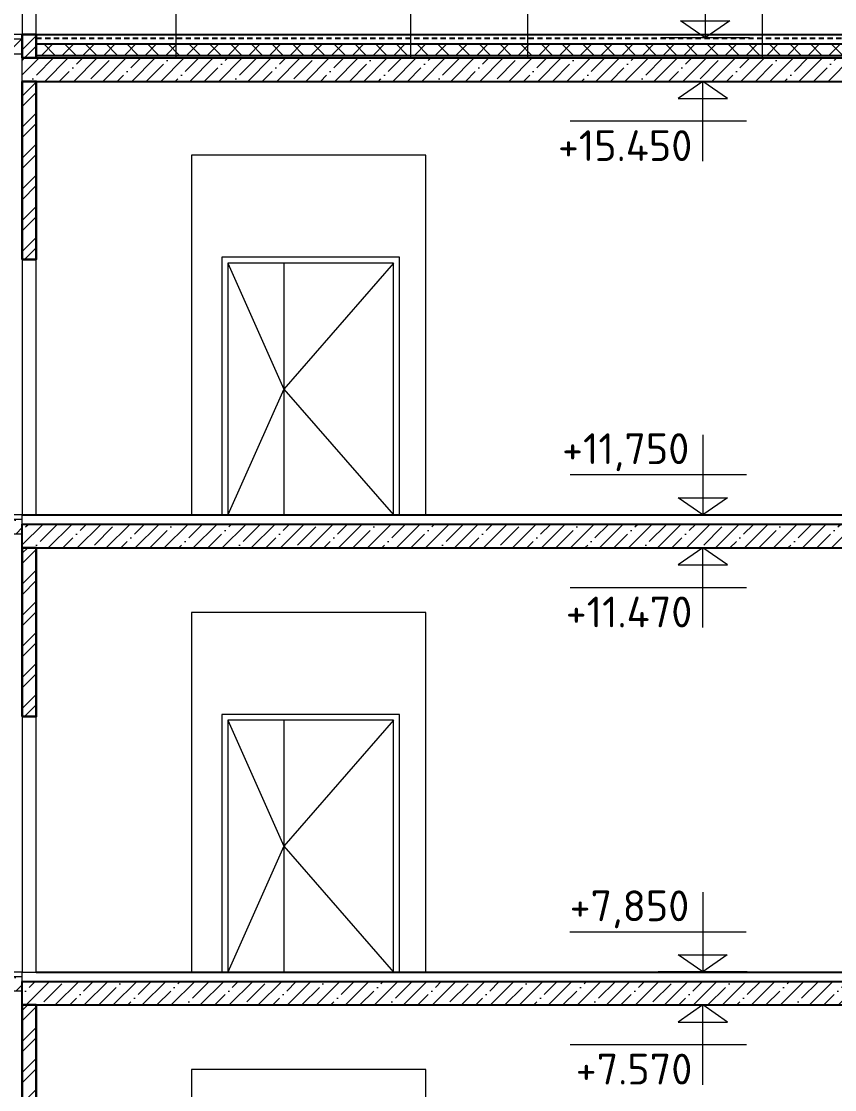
# Model space of a CAD drawing. Header units: millimetres. Extents: x -136099598 to 11807193, y 0 to 779331.
# Drawn here: x 763370 to 770308, y 295401 to 304515 of the extents above; entities that cross this region are included whole.
import ezdxf

# ---------------------------------------------------------------- set-up
doc = ezdxf.new("R2010")
doc.units = ezdxf.units.MM
doc.header["$MEASUREMENT"] = 0
doc.linetypes.add('ADSK_Невидимые', pattern=[5, 3, -2])
doc.layers.get('0').update_dxf_attribs({"color": 250, "lineweight": 9})
doc.layers.add('PDF _0', color=7, linetype='Continuous')
for name, color, linetype, lineweight in [('АР_Двери', 5, 'Continuous', 18), ('АР_Перегородки кирпич', 244, 'Continuous', 30), ('СТЕНЫ кирпич ЛИДЕР', 250, 'Continuous', 15), ('Штриховка', 7, 'Continuous', 5)]:
    doc.layers.add(name, color=color, linetype=linetype, lineweight=lineweight)
doc.styles.add('PDF ISOCPEUR', font='isocpeur.ttf')
pattern_1 = [(45, (79475.16, 6e-11), (-123.743687, 123.743687), []), (45, (79598.9, 6e-11), (-123.743687, 123.743687), [218.75, -43.75, 0, -43.75])]

# ---------------------------------------------------------------- blocks, each defined once
blk = doc.blocks.new('A$Cd8d14d9d')
at = {"ltscale": 150}
for p, q in [((0, 681.8), (0, 0)), ((-372.3, 340.9), (1132.1, 340.9)), ((-379.6, 0), (379.6, 0))]:
    blk.add_line(p, q, dxfattribs=at)
blk.add_lwpolyline([(0, 0), (210, 147), (-210, 147), (0, 0)], dxfattribs=at)
blk = doc.blocks.new('A$C23baf8b1')
at = {"layer": 'АР_Двери', "ltscale": 150}
blk.add_line((4068.6, -1333.5), (4068.6, -3482.5), dxfattribs=at)
for points in [[(3080.2, -1283.5), (4595.2, -1283.5), (4595.2, -3482.5), (3080.2, -3482.5)], [(3130.2, -1333.5), (4545.2, -1333.5), (4545.2, -3482.5), (3130.2, -3482.5)]]:
    blk.add_lwpolyline(points, close=True, dxfattribs=at)
for points in [[(3130.2, -1333.5), (4068.6, -2408), (3130.2, -3482.5)], [(4545.2, -1333.5), (4068.6, -2408), (4545.2, -3482.5)]]:
    blk.add_lwpolyline(points, dxfattribs=at)

msp = doc.modelspace()

# ---------------------------------------------------------------- hatches: boundary and pattern name
at = {"ltscale": 40, "true_color": 0x383e42}
h = msp.add_hatch(dxfattribs=at)
h.set_pattern_fill('ANSI32', color=250, scale=500, angle=360)
h.set_pattern_definition([(45, (297913.84, 9043.16), (-132.58252, 132.58252), []), (45, (298002.23, 9043.16), (-132.58252, 132.58252), [])])
h.paths.add_polyline_path([(763497.283, 304403.986), (763497.283, 304203.141), (763377.404, 304203.141), (763377.404, 304403.986)])
at = {"ltscale": 100, "transparency": 33554687}
h = msp.add_hatch(dxfattribs=at)
h.set_pattern_fill('ANSI35', color=0, scale=700)
h.set_pattern_definition([(45, (85249.13, 16530.24), (-123.743687, 123.743687), []), (45, (85372.87, 16530.24), (-123.743687, 123.743687), [218.75, -43.75, 0, -43.75])])
h.paths.add_polyline_path([(763377.401, 304363.628), (763377.408, 304239.099), (761683.082, 304238.937), (761683.082, 304363.79)])
h = msp.add_hatch(dxfattribs=at)
h.set_pattern_fill('ANSI35', color=0, scale=700)
h.set_pattern_definition([(45, (85249.13, 16530.24), (-123.743687, 123.743687), []), (45, (85372.87, 16530.24), (-123.743687, 123.743687), [218.75, -43.75, 0, -43.75])])
h.paths.add_polyline_path([(763377.401, 304363.628), (763377.408, 304239.099), (761929.466, 304238.937), (761929.466, 304363.79)])
h = msp.add_hatch(dxfattribs=at)
h.set_pattern_fill('ANSI35', color=0, scale=700)
h.set_pattern_definition([(45, (79475.16, 49.16), (-123.743687, 123.743687), []), (45, (79598.9, 49.16), (-123.743687, 123.743687), [218.75, -43.75, 0, -43.75])])
h.paths.add_polyline_path([(777107.397, 304203.144), (777107.412, 304003.144), (763377.412, 304003.145), (763377.397, 304202.818)])
at = {"ltscale": 40, "true_color": 0x383e42}
h = msp.add_hatch(dxfattribs=at)
h.set_pattern_fill('ANSI32', color=250, scale=500, angle=360)
h.set_pattern_definition([(45, (297913.78, 7324), (-132.58252, 132.58252), []), (45, (298002.17, 7324), (-132.58252, 132.58252), [])])
h.paths.add_polyline_path([(763497.283, 304003.141), (763497.222, 302483.982), (763377.343, 302483.982), (763377.404, 304003.141)])
at = {"ltscale": 100, "transparency": 33554687}
h = msp.add_hatch(dxfattribs=at)
h.set_pattern_fill('ANSI35', color=0, scale=700)
h.set_pattern_definition([(45, (84829.13, 12430.23), (-123.743687, 123.743687), []), (45, (84952.87, 12430.23), (-123.743687, 123.743687), [218.75, -43.75, 0, -43.75])])
h.paths.add_polyline_path([(763377.397, 300263.462), (763377.412, 300143.786), (761629.474, 300143.786), (761629.466, 300263.786)])
h = msp.add_hatch(dxfattribs=at)
h.set_pattern_fill('ANSI35', color=0, scale=700)
h.set_pattern_definition(pattern_1)
h.paths.add_polyline_path([(763377.404, 300223.934), (763377.404, 300024.15), (777107.412, 300023.984), (777107.397, 300223.984)])
at = {"ltscale": 40, "true_color": 0x383e42}
h = msp.add_hatch(dxfattribs=at)
h.set_pattern_fill('ANSI32', color=250, scale=500, angle=360)
h.set_pattern_definition([(45, (297913.9, 3424), (-132.58252, 132.58252), []), (45, (298002.29, 3424), (-132.58252, 132.58252), [])])
h.paths.add_polyline_path([(763497.344, 300023.982), (763497.344, 298583.982), (763377.465, 298583.982), (763377.465, 300023.982)])
at = {"ltscale": 100, "transparency": 33554687}
h = msp.add_hatch(dxfattribs=at)
h.set_pattern_fill('ANSI35', color=0, scale=700)
h.set_pattern_definition([(45, (84829.13, 8530.23), (-123.743687, 123.743687), []), (45, (84952.87, 8530.23), (-123.743687, 123.743687), [218.75, -43.75, 0, -43.75])])
h.paths.add_polyline_path([(763377.397, 296363.462), (763377.412, 296243.786), (761629.474, 296243.786), (761629.466, 296363.786)])
h = msp.add_hatch(dxfattribs=at)
h.set_pattern_fill('ANSI35', color=0, scale=700)
h.set_pattern_definition(pattern_1)
h.paths.add_polyline_path([(777107.397, 296323.984), (777107.412, 296123.984), (763377.412, 296123.984), (763377.397, 296323.657)])
at = {"ltscale": 40, "true_color": 0x383e42}
h = msp.add_hatch(dxfattribs=at)
h.set_pattern_fill('ANSI32', color=250, scale=500, angle=360)
h.set_pattern_definition([(45, (297913.84, -476), (-132.58252, 132.58252), []), (45, (298002.23, -476), (-132.58252, 132.58252), [])])
h.paths.add_polyline_path([(763497.345, 296123.982), (763497.283, 294683.982), (763377.404, 294683.982), (763377.466, 296123.982)])
at = {"layer": 'Штриховка', "ltscale": 2, "transparency": 33554636}
h = msp.add_hatch(dxfattribs=at)
h.set_pattern_fill('ANSI37', color=256, scale=1000)
h.set_pattern_definition([(45, (79475.16, 50.44), (-88.388348, 88.388348), []), (135, (79475.16, 50.44), (-88.388348, -88.388348), [])])
h.paths.add_polyline_path([(777107.404, 304324.429), (777107.412, 304224.424), (763499.289, 304224.425), (763495.399, 304325.048)])

# ---------------------------------------------------------------- linework, layer by layer
at = {"ltscale": 150}
for p, q in [((763499.466, 304403.79, 0.282), (761683.082, 304403.79, 1.304)), ((763499.466, 304403.79, 0.282), (761683.082, 304403.79, 1.304)), ((763377.344, 304003.141, -0.308), (763377.344, 304373.574, 0.094)), ((763377.344, 304148.141, -0.415), (763377.344, 304373.574, -0.013)), ((763497.344, 304373.574, -0.013), (763497.344, 304203.141, -0.308)), ((763377.404, 300263.786, 0.132), (761629.466, 300263.786)), ((763377.404, 296363.786, -0.326), (761629.466, 296363.786, -0.326))]:
    msp.add_line(p, q, dxfattribs=at)
for points in [[(764687.404, 304203.574), (766692.404, 304203.574), (766692.404, 306853.982), (764687.404, 306853.982)], [(767687.404, 304203.574), (769692.404, 304203.574), (769692.404, 306853.982), (767687.404, 306853.982)], [(761629.466, 300143.786), (763377.404, 300143.786), (763377.404, 300303.786), (761629.466, 300303.786)]]:
    msp.add_lwpolyline(points, close=True, dxfattribs=at)
for points, elevation in [([(761683.082, 304238.937), (763377.404, 304238.937), (763377.404, 304363.79), (761683.082, 304363.79)], 0.282), ([(761683.082, 304238.937), (763377.404, 304238.937), (763377.404, 304363.79), (761683.082, 304363.79)], 0.282), ([(764821.377, 300303.982), (766821.377, 300303.982), (766821.377, 303372.712), (764821.377, 303372.712)], 0.278), ([(764821.377, 296403.982), (766821.377, 296403.982), (766821.377, 299472.712), (764821.377, 299472.712)], 0.278), ([(761629.466, 296243.786), (763377.404, 296243.786), (763377.404, 296403.786), (761629.466, 296403.786)], -0.326), ([(764821.377, 292503.982), (766821.377, 292503.982), (766821.377, 295572.712), (764821.377, 295572.712)], 0.484)]:
    msp.add_lwpolyline(points, close=True, dxfattribs=dict(at, elevation=elevation))
at = {"layer": 'АР_Двери', "ltscale": 150}
for points, elevation in [([(763497.344, 306603.986), (763377.344, 306603.986), (763377.344, 304403.986), (763497.344, 304403.986)], 0.201), ([(763497.404, 302483.982), (763377.404, 302483.982), (763377.404, 300303.982), (763497.404, 300303.982)], 0.094), ([(763497.404, 298583.982), (763377.404, 298583.982), (763377.404, 296403.982), (763497.404, 296403.982)], 0.094)]:
    msp.add_lwpolyline(points, close=True, dxfattribs=dict(at, elevation=elevation))
at = {"layer": 'АР_Перегородки кирпич', "ltscale": 100, "elevation": 0.094}
for points in [[(763377.344, 304203.141), (763497.344, 304203.141), (763497.344, 304403.986), (763377.344, 304403.986)], [(763377.404, 302483.982), (763497.404, 302483.982), (763497.404, 304003.141), (763377.404, 304003.141)], [(763377.404, 298583.982), (763497.404, 298583.982), (763497.404, 300023.982), (763377.404, 300023.982)], [(763377.344, 294683.982), (763497.344, 294683.982), (763497.344, 296123.982), (763377.344, 296123.982)]]:
    msp.add_lwpolyline(points, close=True, dxfattribs=at)
at = {"layer": 'СТЕНЫ кирпич ЛИДЕР', "lineweight": 25, "ltscale": 100}
for p, q in [((763497.344, 304403.986, -0.192), (777107.404, 304403.986)), ((763497.344, 304324.429, -0.126), (777107.404, 304324.429, 0.067)), ((763497.344, 304224.424, -0.019), (777107.404, 304224.424, 0.403)), ((763497.41, 304203.141, -0.403), (777107.404, 304203.141)), ((763497.41, 304003.141, -0.403), (777107.404, 304003.141)), ((763377.404, 300303.982, 0.094), (777107.404, 300303.982, 0.403)), ((763377.404, 300023.982, 0.094), (763377.404, 300224.102)), ((763377.404, 300223.982, 0.094), (777107.404, 300223.982, 0.403)), ((763377.404, 300023.982, 0.094), (777107.404, 300023.982, 0.403)), ((763497.47, 296403.982), (777107.404, 296403.982, 0.403)), ((763377.404, 296123.982, 0.094), (763377.404, 296324.102)), ((763377.404, 296323.982, 0), (777107.404, 296323.982, 0.403)), ((763497.47, 296123.982), (777107.404, 296123.982, 0.403))]:
    msp.add_line(p, q, dxfattribs=at)
at = {"layer": 'СТЕНЫ кирпич ЛИДЕР', "linetype": 'ADSK_Невидимые', "lineweight": 25, "ltscale": 15}
msp.add_line((763497.344, 304372.335, -0.299), (777107.404, 304372.335, -0.138), dxfattribs=at)

# ---------------------------------------------------------------- block references
at = {"ltscale": 150, "xscale": -1}
for p in [(769676.577, 303786.494, -0.125), (769676.577, 299886.494, -0.125)]:
    msp.add_blockref('A$C23baf8b1', p, dxfattribs=at)
at = {"ltscale": 150, "xscale": -1, "rotation": 359.9992924696829}
for p in [(769183.194, 300304.427, 0.648), (769182.764, 296404.857, 0.648)]:
    msp.add_blockref('A$Cd8d14d9d', p, dxfattribs=at)
at = {"layer": 'СТЕНЫ кирпич ЛИДЕР', "lineweight": 25, "ltscale": 100, "xscale": -1, "rotation": 359.9992924696829}
msp.add_blockref('A$Cd8d14d9d', (769203.986, 304373.574), dxfattribs=at)
at = {"layer": 'СТЕНЫ кирпич ЛИДЕР', "lineweight": 25, "ltscale": 100, "rotation": 180.000707530317}
for p in [(769183.91, 304003.141, -0.236), (769183.91, 300024.428, 0.648), (769183.989, 296124.422, 0.414)]:
    msp.add_blockref('A$Cd8d14d9d', p, dxfattribs=at)

# ---------------------------------------------------------------- texts
at = {"layer": 'PDF _0', "color": 1, "lineweight": 0, "char_height": 262.4934, "style": 'PDF ISOCPEUR'}
for s, insert, attachment_point in [('+15.450', (769094.44, 303586.327, -0.532), 3), ('+11,750', (769068.842, 300676.99, 0.648), 9), ('+7,850', (769068.842, 296776.99, 0.648), 9)]:
    msp.add_mtext(s, dxfattribs=dict(at, insert=insert, attachment_point=attachment_point))
at = {"layer": 'PDF _0', "lineweight": 0, "char_height": 262.4934, "attachment_point": 3, "style": 'PDF ISOCPEUR'}
for s, insert in [('+11.470', (769094.44, 299607.613, 0.352)), ('+7.570', (769094.518, 295707.608, 0.118))]:
    msp.add_mtext(s, dxfattribs=dict(at, insert=insert))

doc.saveas('drawing.dxf')
